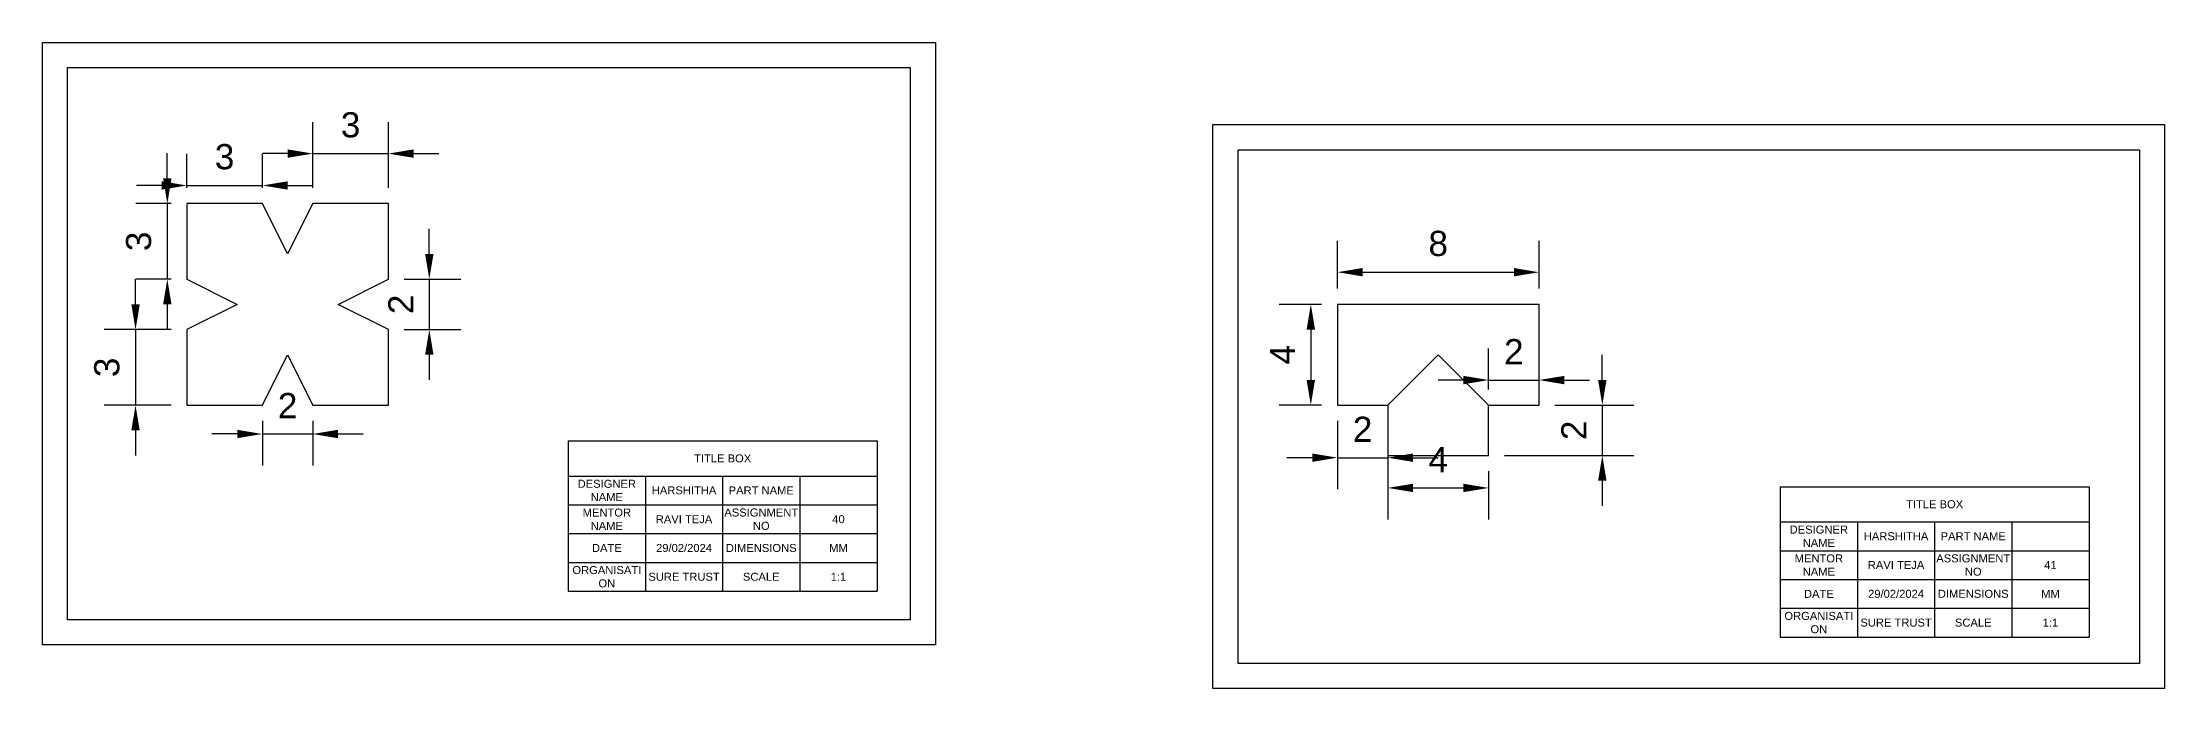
# Model space of a CAD drawing. Header units: millimetres. Extents: x 1 to 354, y -13 to 15.
# Drawn here: x 0.6 to 84.8, y -11.3 to 14.4 of the extents above; entities that cross this region are included whole.
import ezdxf

# ---------------------------------------------------------------- set-up
doc = ezdxf.new("R2010")
doc.units = ezdxf.units.MM
doc.styles.get("Standard").update_dxf_attribs({"font": 'arial.ttf'})
doc.dimstyles.new('ISO-25', dxfattribs={"dimtxt": 1, "dimasz": 1, "dimexe": 1.25, "dimexo": 0.625, "dimtad": 1, "dimtxsty": 'Standard', "dimcen": 2.5, "dimadec": 0, "dimazin": 0, "dimtfac": 1, "dimtmove": 0, "dimatfit": 3, "dimfxl": 1, "dimarcsym": 0})

# ---------------------------------------------------------------- blocks, each defined once
blk = doc.blocks.new('*D40')
at = {"color": 0, "lineweight": -2, "transparency": 16777216}
for p, q in [((52.019, 4.625), (52.019, 6.527)), ((60.019, 4.625), (60.019, 6.527)), ((53.019, 5.277), (59.019, 5.277))]:
    blk.add_line(p, q, dxfattribs=at)
at = {"color": 0, "transparency": 16777216}
for points in [[(53.019, 5.444), (53.019, 5.111), (52.019, 5.277)], [(59.019, 5.444), (59.019, 5.111), (60.019, 5.277)]]:
    blk.add_solid(points, dxfattribs=at)
at = {"layer": 'Defpoints', "color": 0, "transparency": 16777216}
for p in [(60.019, 5.277), (52.019, 4), (60.019, 4)]:
    blk.add_point(p, dxfattribs=at)
at = {"color": 0, "transparency": 16777216, "insert": (56.019, 6.413), "char_height": 1, "attachment_point": 5}
blk.add_mtext('8', dxfattribs=at)
blk = doc.blocks.new('*D41')
at = {"color": 0, "lineweight": -2, "transparency": 16777216}
for p, q in [((62.528, 1), (62.528, 2)), ((60.644, 0), (63.778, 0)), ((62.528, 0), (62.528, -2)), ((58.644, -2), (63.778, -2)), ((62.528, -3), (62.528, -4))]:
    blk.add_line(p, q, dxfattribs=at)
at = {"color": 0, "transparency": 16777216}
for points in [[(62.362, 1), (62.695, 1), (62.528, 0)], [(62.362, -3), (62.695, -3), (62.528, -2)]]:
    blk.add_solid(points, dxfattribs=at)
at = {"layer": 'Defpoints', "color": 0, "transparency": 16777216}
for p in [(60.019, 0), (58.019, -2), (62.528, -2)]:
    blk.add_point(p, dxfattribs=at)
at = {"color": 0, "transparency": 16777216, "insert": (61.401, -1), "char_height": 1, "attachment_point": 5, "rotation": 90}
blk.add_mtext('2', dxfattribs=at)
blk = doc.blocks.new('*D42')
at = {"color": 0, "lineweight": -2, "transparency": 16777216}
for p, q in [((58.019, 0.625), (58.019, 2.246)), ((60.019, 0.625), (60.019, 2.246)), ((57.019, 0.996), (56.019, 0.996)), ((58.019, 0.996), (60.019, 0.996)), ((61.019, 0.996), (62.019, 0.996))]:
    blk.add_line(p, q, dxfattribs=at)
at = {"color": 0, "transparency": 16777216}
for points in [[(57.019, 1.162), (57.019, 0.829), (58.019, 0.996)], [(61.019, 1.162), (61.019, 0.829), (60.019, 0.996)]]:
    blk.add_solid(points, dxfattribs=at)
at = {"layer": 'Defpoints', "color": 0, "transparency": 16777216}
for p in [(60.019, 0.996), (58.019, 0), (60.019, 0)]:
    blk.add_point(p, dxfattribs=at)
at = {"color": 0, "transparency": 16777216, "insert": (59.019, 2.123), "char_height": 1, "attachment_point": 5}
blk.add_mtext('2', dxfattribs=at)
blk = doc.blocks.new('*D43')
at = {"color": 0, "lineweight": -2, "transparency": 16777216}
for p, q in [((54.019, -2.625), (54.019, -4.536)), ((55.019, -3.286), (57.019, -3.286)), ((58.019, -2.625), (58.019, -4.536))]:
    blk.add_line(p, q, dxfattribs=at)
at = {"color": 0, "transparency": 16777216}
for points in [[(55.019, -3.119), (55.019, -3.452), (54.019, -3.286)], [(57.019, -3.119), (57.019, -3.452), (58.019, -3.286)]]:
    blk.add_solid(points, dxfattribs=at)
at = {"layer": 'Defpoints', "color": 0, "transparency": 16777216}
for p in [(54.019, -2), (58.019, -2), (58.019, -3.286)]:
    blk.add_point(p, dxfattribs=at)
at = {"color": 0, "transparency": 16777216, "insert": (56.019, -2.161), "char_height": 1, "attachment_point": 5}
blk.add_mtext('4', dxfattribs=at)
blk = doc.blocks.new('*D44')
at = {"color": 0, "lineweight": -2, "transparency": 16777216}
for p, q in [((52.019, -0.625), (52.019, -3.335)), ((54.019, -0.625), (54.019, -3.335)), ((51.019, -2.085), (50.019, -2.085)), ((52.019, -2.085), (54.019, -2.085)), ((55.019, -2.085), (56.019, -2.085))]:
    blk.add_line(p, q, dxfattribs=at)
at = {"color": 0, "transparency": 16777216}
for points in [[(51.019, -1.919), (51.019, -2.252), (52.019, -2.085)], [(55.019, -1.919), (55.019, -2.252), (54.019, -2.085)]]:
    blk.add_solid(points, dxfattribs=at)
at = {"layer": 'Defpoints', "color": 0, "transparency": 16777216}
for p in [(52.019, 0), (54.019, 0), (54.019, -2.085)]:
    blk.add_point(p, dxfattribs=at)
at = {"color": 0, "transparency": 16777216, "insert": (53.019, -0.958), "char_height": 1, "attachment_point": 5}
blk.add_mtext('2', dxfattribs=at)
blk = doc.blocks.new('*D45')
at = {"color": 0, "lineweight": -2, "transparency": 16777216}
for p, q in [((51.394, 4), (49.715, 4)), ((50.965, 3), (50.965, 1)), ((51.394, 0), (49.715, 0))]:
    blk.add_line(p, q, dxfattribs=at)
at = {"color": 0, "transparency": 16777216}
for points in [[(50.798, 3), (51.131, 3), (50.965, 4)], [(50.798, 1), (51.131, 1), (50.965, 0)]]:
    blk.add_solid(points, dxfattribs=at)
at = {"layer": 'Defpoints', "color": 0, "transparency": 16777216}
for p in [(52.019, 4), (52.019, 0), (50.965, 0)]:
    blk.add_point(p, dxfattribs=at)
at = {"color": 0, "transparency": 16777216, "insert": (49.84, 2), "char_height": 1, "attachment_point": 5, "rotation": 90}
blk.add_mtext('4', dxfattribs=at)
blk = doc.blocks.new('*D46')
at = {"color": 0, "lineweight": -2, "transparency": 16777216}
for p, q in [((6.371, 8.625), (6.371, 9.97)), ((9.371, 8.625), (9.371, 9.97)), ((5.371, 8.72), (4.371, 8.72)), ((6.371, 8.72), (9.371, 8.72)), ((10.371, 8.72), (11.371, 8.72))]:
    blk.add_line(p, q, dxfattribs=at)
at = {"color": 0, "transparency": 16777216}
for points in [[(5.371, 8.887), (5.371, 8.554), (6.371, 8.72)], [(10.371, 8.887), (10.371, 8.554), (9.371, 8.72)]]:
    blk.add_solid(points, dxfattribs=at)
at = {"layer": 'Defpoints', "color": 0, "transparency": 16777216}
for p in [(9.371, 8.72), (6.371, 8), (9.371, 8)]:
    blk.add_point(p, dxfattribs=at)
at = {"color": 0, "transparency": 16777216, "insert": (7.871, 9.856), "char_height": 1, "attachment_point": 5}
blk.add_mtext('3', dxfattribs=at)
blk = doc.blocks.new('*D47')
at = {"color": 0, "lineweight": -2, "transparency": 16777216}
for p, q in [((11.371, 8.625), (11.371, 11.235)), ((14.371, 8.625), (14.371, 11.235)), ((10.371, 9.985), (9.371, 9.985)), ((11.371, 9.985), (14.371, 9.985)), ((15.371, 9.985), (16.371, 9.985))]:
    blk.add_line(p, q, dxfattribs=at)
at = {"color": 0, "transparency": 16777216}
for points in [[(10.371, 10.152), (10.371, 9.818), (11.371, 9.985)], [(15.371, 10.152), (15.371, 9.818), (14.371, 9.985)]]:
    blk.add_solid(points, dxfattribs=at)
at = {"layer": 'Defpoints', "color": 0, "transparency": 16777216}
for p in [(14.371, 9.985), (11.371, 8), (14.371, 8)]:
    blk.add_point(p, dxfattribs=at)
at = {"color": 0, "transparency": 16777216, "insert": (12.871, 11.121), "char_height": 1, "attachment_point": 5}
blk.add_mtext('3', dxfattribs=at)
blk = doc.blocks.new('*D48')
at = {"color": 0, "lineweight": -2, "transparency": 16777216}
for p, q in [((15.993, 6), (15.993, 7)), ((14.996, 5), (17.243, 5)), ((15.993, 5), (15.993, 3)), ((14.996, 3), (17.243, 3)), ((15.993, 2), (15.993, 1))]:
    blk.add_line(p, q, dxfattribs=at)
at = {"color": 0, "transparency": 16777216}
for points in [[(15.826, 6), (16.159, 6), (15.993, 5)], [(15.826, 2), (16.159, 2), (15.993, 3)]]:
    blk.add_solid(points, dxfattribs=at)
at = {"layer": 'Defpoints', "color": 0, "transparency": 16777216}
for p in [(14.371, 5), (14.371, 3), (15.993, 3)]:
    blk.add_point(p, dxfattribs=at)
at = {"color": 0, "transparency": 16777216, "insert": (14.866, 4), "char_height": 1, "attachment_point": 5, "rotation": 90}
blk.add_mtext('2', dxfattribs=at)
blk = doc.blocks.new('*D49')
at = {"color": 0, "lineweight": -2, "transparency": 16777216}
for p, q in [((5.6, 9), (5.6, 10)), ((5.746, 8), (4.35, 8)), ((5.6, 8), (5.6, 5)), ((5.746, 5), (4.35, 5)), ((5.6, 4), (5.6, 3))]:
    blk.add_line(p, q, dxfattribs=at)
at = {"color": 0, "transparency": 16777216}
for points in [[(5.433, 9), (5.766, 9), (5.6, 8)], [(5.433, 4), (5.766, 4), (5.6, 5)]]:
    blk.add_solid(points, dxfattribs=at)
at = {"layer": 'Defpoints', "color": 0, "transparency": 16777216}
for p in [(6.371, 8), (5.6, 5), (6.371, 5)]:
    blk.add_point(p, dxfattribs=at)
at = {"color": 0, "transparency": 16777216, "insert": (4.464, 6.5), "char_height": 1, "attachment_point": 5, "rotation": 90}
blk.add_mtext('3', dxfattribs=at)
blk = doc.blocks.new('*D50')
at = {"color": 0, "lineweight": -2, "transparency": 16777216}
for p, q in [((4.339, 4), (4.339, 5)), ((5.746, 3), (3.089, 3)), ((4.339, 3), (4.339, 0)), ((5.746, 0), (3.089, 0)), ((4.339, -1), (4.339, -2))]:
    blk.add_line(p, q, dxfattribs=at)
at = {"color": 0, "transparency": 16777216}
for points in [[(4.172, 4), (4.506, 4), (4.339, 3)], [(4.172, -1), (4.506, -1), (4.339, 0)]]:
    blk.add_solid(points, dxfattribs=at)
at = {"layer": 'Defpoints', "color": 0, "transparency": 16777216}
for p in [(6.371, 3), (6.371, 0), (4.339, 0)]:
    blk.add_point(p, dxfattribs=at)
at = {"color": 0, "transparency": 16777216, "insert": (3.203, 1.5), "char_height": 1, "attachment_point": 5, "rotation": 90}
blk.add_mtext('3', dxfattribs=at)
blk = doc.blocks.new('*D51')
at = {"color": 0, "lineweight": -2, "transparency": 16777216}
for p, q in [((9.371, -0.625), (9.371, -2.395)), ((11.371, -0.625), (11.371, -2.395)), ((8.371, -1.145), (7.371, -1.145)), ((9.371, -1.145), (11.371, -1.145)), ((12.371, -1.145), (13.371, -1.145))]:
    blk.add_line(p, q, dxfattribs=at)
at = {"color": 0, "transparency": 16777216}
for points in [[(8.371, -0.978), (8.371, -1.312), (9.371, -1.145)], [(12.371, -0.978), (12.371, -1.312), (11.371, -1.145)]]:
    blk.add_solid(points, dxfattribs=at)
at = {"layer": 'Defpoints', "color": 0, "transparency": 16777216}
for p in [(9.371, 0), (11.371, 0), (11.371, -1.145)]:
    blk.add_point(p, dxfattribs=at)
at = {"color": 0, "transparency": 16777216, "insert": (10.371, -0.018), "char_height": 1, "attachment_point": 5}
blk.add_mtext('2', dxfattribs=at)
blk = doc.blocks.new('*T52')
at = {"color": 0, "linetype": 'ByBlock', "lineweight": -2, "transparency": 16777216}
for p, q in [((0, 0), (12.251, 0)), ((0, 0), (0, -5.968)), ((12.251, 0), (12.251, -5.968)), ((0, -1.397), (12.251, -1.397)), ((3.063, -1.397), (3.063, -5.968)), ((6.126, -1.397), (6.126, -5.968)), ((9.189, -1.397), (9.189, -5.968)), ((0, -2.54), (12.251, -2.54)), ((0, -3.682), (12.251, -3.682)), ((0, -4.825), (12.251, -4.825)), ((0, -5.968), (12.251, -5.968))]:
    blk.add_line(p, q, dxfattribs=at)
blk = doc.blocks.new('*T53')
at = {"color": 0, "linetype": 'ByBlock', "lineweight": -2, "transparency": 16777216}
for p, q in [((0, 0), (12.251, 0)), ((0, 0), (0, -5.968)), ((12.251, 0), (12.251, -5.968)), ((0, -1.397), (12.251, -1.397)), ((3.063, -1.397), (3.063, -5.968)), ((6.126, -1.397), (6.126, -5.968)), ((9.189, -1.397), (9.189, -5.968)), ((0, -2.54), (12.251, -2.54)), ((0, -3.682), (12.251, -3.682)), ((0, -4.825), (12.251, -4.825)), ((0, -5.968), (12.251, -5.968))]:
    blk.add_line(p, q, dxfattribs=at)

msp = doc.modelspace()

# ---------------------------------------------------------------- linework, layer by layer
for p, q in [((9.371, 8), (6.371, 8)), ((6.371, 8), (6.371, 5)), ((10.371, 6), (9.371, 8)), ((11.371, 8), (10.371, 6)), ((14.371, 8), (11.371, 8)), ((14.371, 5), (14.371, 8)), ((6.371, 5), (8.371, 4)), ((12.371, 4), (14.371, 5)), ((8.371, 4), (6.371, 3)), ((14.371, 3), (12.371, 4)), ((60.019, 4), (52.019, 4)), ((52.019, 4), (52.019, 0)), ((60.019, 0), (60.019, 4)), ((6.371, 3), (6.371, 0)), ((14.371, 0), (14.371, 3)), ((9.371, 0), (10.371, 2)), ((10.371, 2), (11.371, 0)), ((54.019, 0), (56.019, 2)), ((56.019, 2), (58.019, 0)), ((6.371, 0), (9.371, 0)), ((11.371, 0), (14.371, 0)), ((52.019, 0), (54.019, 0)), ((54.019, 0), (54.019, -2)), ((58.019, -2), (58.019, 0)), ((58.019, 0), (60.019, 0)), ((54.019, -2), (58.019, -2))]:
    msp.add_line(p, q)
for points in [[(0.646, 14.398), (36.07, 14.398), (36.07, -9.515), (0.646, -9.515)], [(1.646, 13.398), (35.07, 13.398), (35.07, -8.515), (1.646, -8.515)], [(47.078, 11.134), (84.834, 11.134), (84.834, -11.25), (47.078, -11.25)], [(48.078, 10.134), (83.834, 10.134), (83.834, -10.25), (48.078, -10.25)]]:
    msp.add_lwpolyline(points, close=True)

# ---------------------------------------------------------------- block references
for name, p in [('*T52', (21.505, -1.417)), ('*T53', (69.587, -3.236))]:
    msp.add_blockref(name, p)

# ---------------------------------------------------------------- texts
at = {"attachment_point": 5}
for s, width, insert, char_height in [('TITLE BOX', 12.25141, (27.631, -2.115), 0.3174), ('DESIGNER NAME', 3.06285, (23.036, -3.385), 0.31744), ('HARSHITHA', 3.06285, (26.099, -3.385), 0.3174), ('PART NAME', 3.06285, (29.162, -3.385), 0.3174), ('MENTOR NAME', 3.06285, (23.036, -4.528), 0.31744), ('ASSIGNMENT NO', 3.06285, (29.162, -4.528), 0.31744), ('TITLE BOX', 12.25141, (75.713, -3.934), 0.3174), ('RAVI TEJA', 3.06285, (26.099, -4.528), 0.3174), ('40', 3.06285, (32.225, -4.528), 0.3174), ('DESIGNER NAME', 3.06285, (71.119, -5.204), 0.31744), ('HARSHITHA', 3.06285, (74.182, -5.204), 0.3174), ('PART NAME', 3.06285, (77.244, -5.204), 0.3174), ('DATE', 3.06285, (23.036, -5.671), 0.3174), ('29/02/2024', 3.06285, (26.099, -5.671), 0.3174), ('DIMENSIONS', 3.06285, (29.162, -5.671), 0.3174), ('MM', 3.06285, (32.225, -5.671), 0.3174), ('ORGANISATI\\PON', 3.06285, (23.036, -6.813), 0.3174), ('SURE TRUST', 3.06285, (26.099, -6.813), 0.3174), ('SCALE', 3.06285, (29.162, -6.813), 0.3174), ('1:1', 3.06285, (32.225, -6.813), 0.3174), ('MENTOR NAME', 3.06285, (71.119, -6.347), 0.31744), ('RAVI TEJA', 3.06285, (74.182, -6.347), 0.3174), ('ASSIGNMENT NO', 3.06285, (77.244, -6.347), 0.31744), ('41', 3.06285, (80.307, -6.347), 0.3174), ('DATE', 3.06285, (71.119, -7.49), 0.3174), ('29/02/2024', 3.06285, (74.182, -7.49), 0.3174), ('DIMENSIONS', 3.06285, (77.244, -7.49), 0.3174), ('MM', 3.06285, (80.307, -7.49), 0.3174), ('ORGANISATI\\PON', 3.06285, (71.119, -8.633), 0.3174), ('SURE TRUST', 3.06285, (74.182, -8.633), 0.3174), ('SCALE', 3.06285, (77.244, -8.633), 0.3174), ('1:1', 3.06285, (80.307, -8.633), 0.3174)]:
    msp.add_mtext_dynamic_manual_height_columns(s, width=width, gutter_width=1.587, heights=[0], dxfattribs=dict(at, insert=insert, char_height=char_height))

# ---------------------------------------------------------------- dimensions: what is measured, and where the dimension line sits
for base, p1, p2, picture, middle in [((14.371, 9.985), (11.371, 8), (14.371, 8), '*D47', (12.871, 11.121)), ((9.371, 8.72), (6.371, 8), (9.371, 8), '*D46', (7.871, 9.856)), ((60.019, 5.277), (52.019, 4), (60.019, 4), '*D40', (56.019, 6.413)), ((60.019, 0.996), (58.019, 0), (60.019, 0), '*D42', (59.019, 2.123)), ((11.371, -1.145), (9.371, 0), (11.371, 0), '*D51', (10.371, -0.018)), ((54.019, -2.085), (52.019, 0), (54.019, 0), '*D44', (53.019, -0.958)), ((58.019, -3.286), (54.019, -2), (58.019, -2), '*D43', (56.019, -2.161))]:
    dim = msp.add_linear_dim(base=base, p1=p1, p2=p2, dimstyle='ISO-25')
    dim.commit()
    dim.dimension.update_dxf_attribs({"geometry": picture, "text_midpoint": middle})
for base, p1, p2, picture, middle in [((5.6, 5), (6.371, 8), (6.371, 5), '*D49', (4.464, 6.5)), ((15.993, 3), (14.371, 5), (14.371, 3), '*D48', (14.866, 4)), ((4.339, 0), (6.371, 3), (6.371, 0), '*D50', (3.203, 1.5)), ((50.965, 0), (52.019, 4), (52.019, 0), '*D45', (49.84, 2)), ((62.528, -2), (60.019, 0), (58.019, -2), '*D41', (61.401, -1))]:
    dim = msp.add_linear_dim(base=base, p1=p1, p2=p2, angle=90, dimstyle='ISO-25')
    dim.commit()
    dim.dimension.update_dxf_attribs({"geometry": picture, "text_midpoint": middle})

doc.saveas('drawing.dxf')
